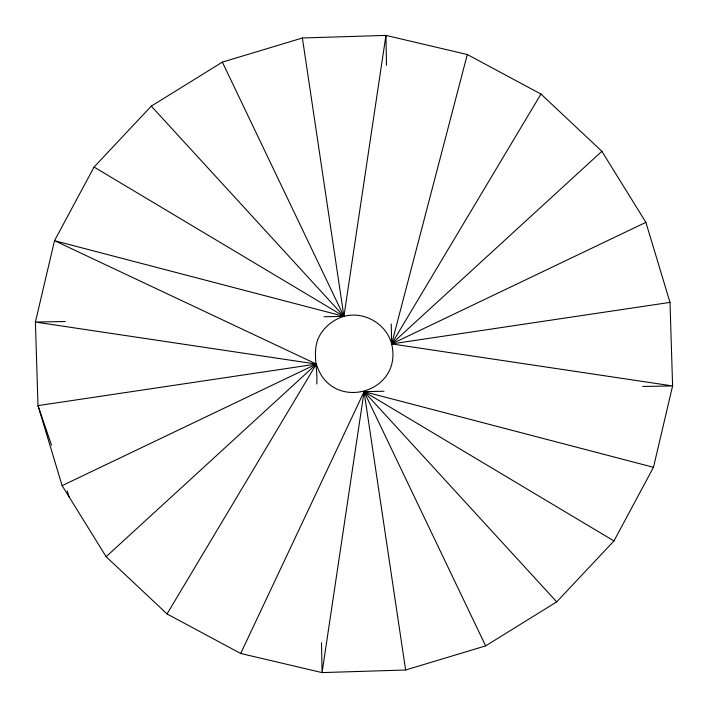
<?xml version="1.0" encoding="UTF-8"?>
<svg xmlns="http://www.w3.org/2000/svg" width="708" height="708" viewBox="0 0 708 708"><rect width="100%" height="100%" fill="white"/><g stroke="black" fill="none" stroke-linecap="round" stroke-linejoin="round"><path stroke-width="1.06" d="M316.741 383.984C318.202 367.461 311.042 349.796 320.264 334.521C325.662 325.769 334.07 319.317 343.92 316.37L385.94 35.4L467.307 54.525L540.956 94.049L601.871 151.3L645.882 222.356L670.007 302.387L672.6 385.94L653.475 467.307L613.951 540.956L556.7 601.871L485.644 645.882L405.613 670.007L322.06 672.6L240.693 653.475L167.044 613.951L106.129 556.7L62.118 485.644L37.993 405.613L35.4 322.06L54.525 240.693L94.049 167.044L151.3 106.129L222.356 62.118L302.387 37.993L385.94 35.4L386.488 65.26M642.74 386.488L672.6 385.94L391.63 343.92C386.356 323.742 364.027 310.847 343.92 316.37L54.525 240.693L316.37 364.08C330.928 413.083 403.525 393.63 391.63 343.92L467.307 54.525M240.693 653.475L364.08 391.63L383.984 391.259M167.044 613.951L316.37 364.08L35.4 322.06L65.26 321.512M670.007 302.387L391.63 343.92L540.956 94.049M106.129 556.7L316.37 364.08L37.993 405.613L51.516 445.182M391.259 324.016L391.63 343.92L601.871 151.3M62.118 485.644L316.37 364.08M391.63 343.92L645.882 222.356M324.016 316.741L343.92 316.37L302.387 37.993M653.475 467.307L364.08 391.63L322.06 672.6L321.512 642.74M94.049 167.044L343.92 316.37L222.356 62.118M613.951 540.956L364.08 391.63L405.613 670.007M151.3 106.129L343.92 316.37M556.7 601.871L364.08 391.63L485.644 645.882M67.172 491.007L69.304 497.255"/></g></svg>
